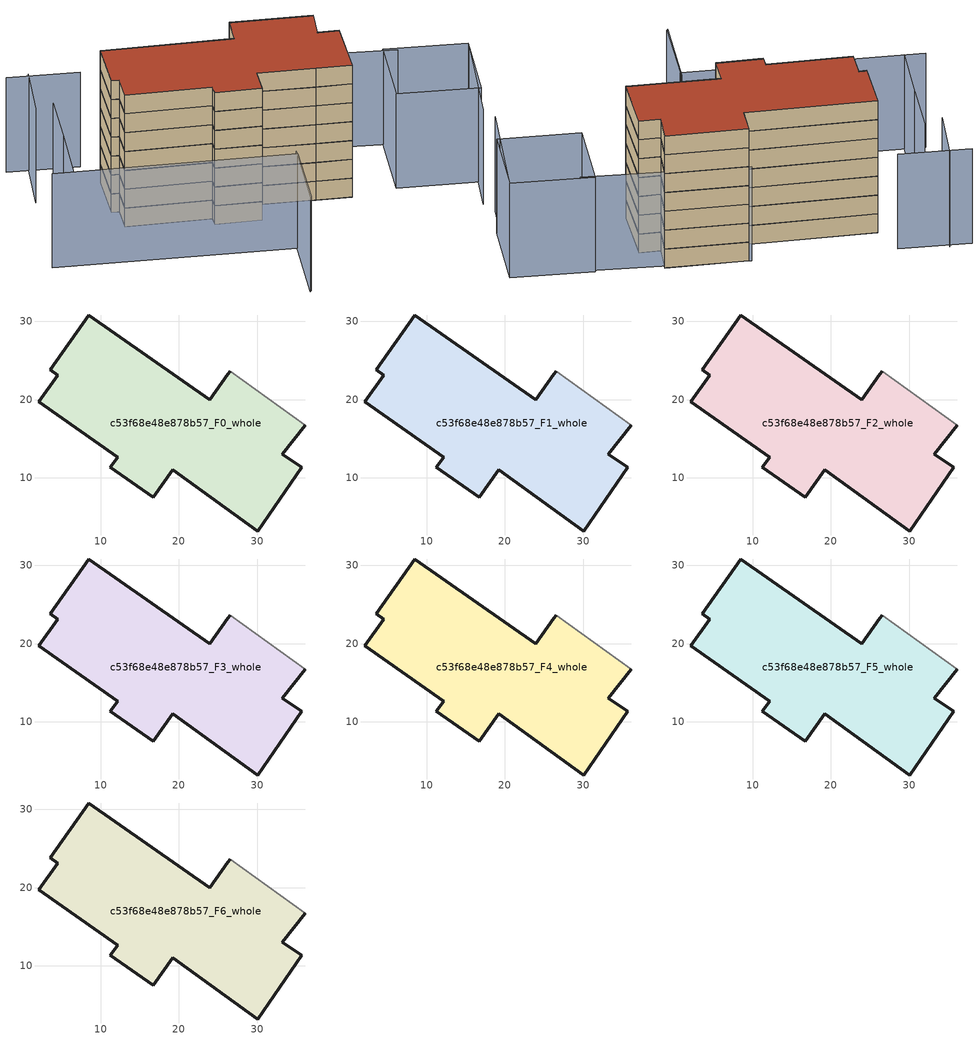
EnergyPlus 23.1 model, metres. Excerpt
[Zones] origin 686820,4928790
c53f68e48e878b57_F0_whole
 floor ground (EU_floor_Construction): 30.1,3.22 35.69,11.34 33.19,13.06 36.15,16.76 26.57,23.67 26.23,23.24 23.94,20.02 8.49,30.83 3.58,23.81 4.51,23.16 2.1,19.71 12.18,12.66 11.26,11.35 16.73,7.52 19.23,11.08 25.96,6.16 z0
 wall outside (EU_wall_Construction): 36.15,16.76 33.19,13.06 35.69,11.34 30.1,3.22 25.96,6.16 19.23,11.08 16.73,7.52 11.26,11.35 12.18,12.66 2.1,19.71 4.51,23.16 3.58,23.81 8.49,30.83 23.94,20.02 26.23,23.24 26.57,23.67 z0:3
 wall adiabatic (EU_wall_Construction): 26.57,23.67 36.15,16.76 z0:3
c53f68e48e878b57_F1_whole
 floor to c53f68e48e878b57_F0_whole (EU_floor_Construction): 30.1,3.22 35.69,11.34 33.19,13.06 36.15,16.76 26.57,23.67 26.23,23.24 23.94,20.02 8.49,30.83 3.58,23.81 4.51,23.16 2.1,19.71 12.18,12.66 11.26,11.35 16.73,7.52 19.23,11.08 25.96,6.16 z3
 wall outside (EU_wall_Construction): 36.15,16.76 33.19,13.06 35.69,11.34 30.1,3.22 25.96,6.16 19.23,11.08 16.73,7.52 11.26,11.35 12.18,12.66 2.1,19.71 4.51,23.16 3.58,23.81 8.49,30.83 23.94,20.02 26.23,23.24 26.57,23.67 z3:6
 wall adiabatic (EU_wall_Construction): 26.57,23.67 36.15,16.76 z3:6
c53f68e48e878b57_F2_whole
 floor to c53f68e48e878b57_F1_whole (EU_floor_Construction): 30.1,3.22 35.69,11.34 33.19,13.06 36.15,16.76 26.57,23.67 26.23,23.24 23.94,20.02 8.49,30.83 3.58,23.81 4.51,23.16 2.1,19.71 12.18,12.66 11.26,11.35 16.73,7.52 19.23,11.08 25.96,6.16 z6
 wall outside (EU_wall_Construction): 36.15,16.76 33.19,13.06 35.69,11.34 30.1,3.22 25.96,6.16 19.23,11.08 16.73,7.52 11.26,11.35 12.18,12.66 2.1,19.71 4.51,23.16 3.58,23.81 8.49,30.83 23.94,20.02 26.23,23.24 26.57,23.67 z6:9
 wall adiabatic (EU_wall_Construction): 26.57,23.67 36.15,16.76 z6:9
c53f68e48e878b57_F3_whole
 floor to c53f68e48e878b57_F2_whole (EU_floor_Construction): 30.1,3.22 35.69,11.34 33.19,13.06 36.15,16.76 26.57,23.67 26.23,23.24 23.94,20.02 8.49,30.83 3.58,23.81 4.51,23.16 2.1,19.71 12.18,12.66 11.26,11.35 16.73,7.52 19.23,11.08 25.96,6.16 z9
 wall outside (EU_wall_Construction): 36.15,16.76 33.19,13.06 35.69,11.34 30.1,3.22 25.96,6.16 19.23,11.08 16.73,7.52 11.26,11.35 12.18,12.66 2.1,19.71 4.51,23.16 3.58,23.81 8.49,30.83 23.94,20.02 26.23,23.24 26.57,23.67 z9:12
 wall adiabatic (EU_wall_Construction): 26.57,23.67 36.15,16.76 z9:12
c53f68e48e878b57_F4_whole
 floor to c53f68e48e878b57_F3_whole (EU_floor_Construction): 30.1,3.22 35.69,11.34 33.19,13.06 36.15,16.76 26.57,23.67 26.23,23.24 23.94,20.02 8.49,30.83 3.58,23.81 4.51,23.16 2.1,19.71 12.18,12.66 11.26,11.35 16.73,7.52 19.23,11.08 25.96,6.16 z12
 wall outside (EU_wall_Construction): 36.15,16.76 33.19,13.06 35.69,11.34 30.1,3.22 25.96,6.16 19.23,11.08 16.73,7.52 11.26,11.35 12.18,12.66 2.1,19.71 4.51,23.16 3.58,23.81 8.49,30.83 23.94,20.02 26.23,23.24 26.57,23.67 z12:15
 wall adiabatic (EU_wall_Construction): 26.57,23.67 36.15,16.76 z12:15
c53f68e48e878b57_F5_whole
 floor to c53f68e48e878b57_F4_whole (EU_floor_Construction): 30.1,3.22 35.69,11.34 33.19,13.06 36.15,16.76 26.57,23.67 26.23,23.24 23.94,20.02 8.49,30.83 3.58,23.81 4.51,23.16 2.1,19.71 12.18,12.66 11.26,11.35 16.73,7.52 19.23,11.08 25.96,6.16 z15
 wall outside (EU_wall_Construction): 36.15,16.76 33.19,13.06 35.69,11.34 30.1,3.22 25.96,6.16 19.23,11.08 16.73,7.52 11.26,11.35 12.18,12.66 2.1,19.71 4.51,23.16 3.58,23.81 8.49,30.83 23.94,20.02 26.23,23.24 26.57,23.67 z15:18
 wall adiabatic (EU_wall_Construction): 26.57,23.67 36.15,16.76 z15:18
c53f68e48e878b57_F6_whole
 floor to c53f68e48e878b57_F5_whole (EU_floor_Construction): 30.1,3.22 35.69,11.34 33.19,13.06 36.15,16.76 26.57,23.67 26.23,23.24 23.94,20.02 8.49,30.83 3.58,23.81 4.51,23.16 2.1,19.71 12.18,12.66 11.26,11.35 16.73,7.52 19.23,11.08 25.96,6.16 z18
 wall outside (EU_wall_Construction): 36.15,16.76 33.19,13.06 35.69,11.34 30.1,3.22 25.96,6.16 19.23,11.08 16.73,7.52 11.26,11.35 12.18,12.66 2.1,19.71 4.51,23.16 3.58,23.81 8.49,30.83 23.94,20.02 26.23,23.24 26.57,23.67 z18:21
 wall adiabatic (EU_wall_Construction): 26.57,23.67 36.15,16.76 z18:21
 roof outside (EU_roof_Construction): 26.57,23.67 36.15,16.76 33.19,13.06 35.69,11.34 30.1,3.22 25.96,6.16 19.23,11.08 16.73,7.52 11.26,11.35 12.18,12.66 2.1,19.71 4.51,23.16 3.58,23.81 8.49,30.83 23.94,20.02 26.23,23.24 z21
shading: 7.33,-11.09 15.12,-0.73 / 41.35,-11 52.4,2.61 / -12.98,18.89 14.7,-1.36 / 14.7,-1.36 7.65,-10.99 / -4.35,25.32 -10.57,17.07 / 1,32.54 -4.37,25.3 / 44.99,9.16 26.27,23.91 / 9.69,35.86 1.4,42.07 / 4.26,40.59 -1.8,33.16 / 45.58,-6.48 36.09,0.68 / 36.09,0.68 43.59,10.62 / 43.59,10.62 53.08,3.46 / 53.08,3.46 45.58,-6.48 z0:15
[Building]
EU S2 Campaign: North Axis=0; Terrain=City; Solar Distribution=FullExterior
[Site:Location]
Bologna: Latitude=44.5; Longitude=11.25; Time Zone=1; Elevation=37
[SizingPeriod:WeatherFileDays]
AnnualSizingPeriod: Begin Month=1; Begin Day of Month=1; End Month=12; End Day of Month=31; Day of Week for Start Day=Monday; Use Weather File Daylight Saving Period=No; Use Weather File Rain and Snow Indicators=No
[MATERIAL]
EU_InternalMass_Material: Roughness=MediumRough; Thickness=0.1; Conductivity=1; Density=1800; Specific Heat=900; Thermal Absorptance=0.9; Solar Absorptance=0.7; Visible Absorptance=0.7
[MATERIAL:NOMASS] Roughness=MediumRough; Thermal Absorptance=0.9; Solar Absorptance=0.7; Visible Absorptance=0.7
Name | Thermal Resistance
EU_wall_NoMass | 0.905828
EU_roof_NoMass | 0.37593
EU_floor_NoMass | 0.67114
[CONSTRUCTION]
EU_wall_Construction: EU_wall_NoMass
EU_roof_Construction: EU_roof_NoMass
EU_floor_Construction: EU_floor_NoMass
EU_InternalMass_Construction: EU_InternalMass_Material
[ZONE] Type=1; Multiplier=1; Ceiling Height=autocalculate; Volume=1347.67; Floor Area=autocalculate; Part of Total Floor Area=Yes
c53f68e48e878b57_F0_whole; c53f68e48e878b57_F1_whole; c53f68e48e878b57_F2_whole; c53f68e48e878b57_F3_whole; c53f68e48e878b57_F4_whole; c53f68e48e878b57_F5_whole; c53f68e48e878b57_F6_whole
[INTERNALMASS] Construction=EU_InternalMass_Construction; Surface Area=449.224
Name | Zone or ZoneList
c53f68e48e878b57_F0_whole_EU_InternalMass | c53f68e48e878b57_F0_whole
c53f68e48e878b57_F1_whole_EU_InternalMass | c53f68e48e878b57_F1_whole
c53f68e48e878b57_F2_whole_EU_InternalMass | c53f68e48e878b57_F2_whole
c53f68e48e878b57_F3_whole_EU_InternalMass | c53f68e48e878b57_F3_whole
c53f68e48e878b57_F4_whole_EU_InternalMass | c53f68e48e878b57_F4_whole
c53f68e48e878b57_F5_whole_EU_InternalMass | c53f68e48e878b57_F5_whole
c53f68e48e878b57_F6_whole_EU_InternalMass | c53f68e48e878b57_F6_whole
[OTHEREQUIPMENT] Fuel Type=Electricity; Design Level Calculation Method=Watts/Area; Power per Zone Floor Area=1; Fraction Latent=0; Fraction Radiant=0; Fraction Lost=0; Carbon Dioxide Generation Rate=0; EndUse Subcategory=EU_Step8_InternalGains
Name | Zone or ZoneList or Space or SpaceList | Schedule
EU_Step8_InternalGain_c53f68e48e878b57_F0_whole_f000 | c53f68e48e878b57_F0_whole | EU_Step8_GainSchedule_c53f68e48e878b57_F0_whole_f000
EU_Step8_InternalGain_c53f68e48e878b57_F1_whole_f000 | c53f68e48e878b57_F1_whole | EU_Step8_GainSchedule_c53f68e48e878b57_F1_whole_f000
EU_Step8_InternalGain_c53f68e48e878b57_F2_whole_f000 | c53f68e48e878b57_F2_whole | EU_Step8_GainSchedule_c53f68e48e878b57_F2_whole_f000
EU_Step8_InternalGain_c53f68e48e878b57_F3_whole_f000 | c53f68e48e878b57_F3_whole | EU_Step8_GainSchedule_c53f68e48e878b57_F3_whole_f000
EU_Step8_InternalGain_c53f68e48e878b57_F4_whole_f000 | c53f68e48e878b57_F4_whole | EU_Step8_GainSchedule_c53f68e48e878b57_F4_whole_f000
EU_Step8_InternalGain_c53f68e48e878b57_F5_whole_f000 | c53f68e48e878b57_F5_whole | EU_Step8_GainSchedule_c53f68e48e878b57_F5_whole_f000
EU_Step8_InternalGain_c53f68e48e878b57_F6_whole_f000 | c53f68e48e878b57_F6_whole | EU_Step8_GainSchedule_c53f68e48e878b57_F6_whole_f000
[ZONEVENTILATION:DESIGNFLOWRATE] Schedule=EU_AlwaysOn; Design Flow Rate Calculation Method=AirChanges/Hour; Air Changes per Hour=0.73129; Ventilation Type=Natural; Fan Pressure Rise=0; Fan Total Efficiency=1; Constant Term Coefficient=1; Temperature Term Coefficient=0; Velocity Term Coefficient=0; Velocity Squared Term Coefficient=0; Minimum Indoor Temperature=-100; Maximum Indoor Temperature=100; Delta Temperature=-100; Minimum Outdoor Temperature=-100; Maximum Outdoor Temperature=100; Maximum Wind Speed=40
Name | Zone or ZoneList or Space or SpaceList
EU_ConstantAir_c53f68e48e878b57_F0_whole | c53f68e48e878b57_F0_whole
EU_ConstantAir_c53f68e48e878b57_F1_whole | c53f68e48e878b57_F1_whole
EU_ConstantAir_c53f68e48e878b57_F2_whole | c53f68e48e878b57_F2_whole
EU_ConstantAir_c53f68e48e878b57_F3_whole | c53f68e48e878b57_F3_whole
EU_ConstantAir_c53f68e48e878b57_F4_whole | c53f68e48e878b57_F4_whole
EU_ConstantAir_c53f68e48e878b57_F5_whole | c53f68e48e878b57_F5_whole
EU_ConstantAir_c53f68e48e878b57_F6_whole | c53f68e48e878b57_F6_whole
[HVACTEMPLATE:THERMOSTAT] Constant Heating Setpoint=20; Constant Cooling Setpoint=50
EU_HeatOnly_c53f68e48e878b57_F0_whole; EU_HeatOnly_c53f68e48e878b57_F1_whole; EU_HeatOnly_c53f68e48e878b57_F2_whole; EU_HeatOnly_c53f68e48e878b57_F3_whole; EU_HeatOnly_c53f68e48e878b57_F4_whole; EU_HeatOnly_c53f68e48e878b57_F5_whole; EU_HeatOnly_c53f68e48e878b57_F6_whole
[HVACTEMPLATE:ZONE:IDEALLOADSAIRSYSTEM] System Availability Schedule=EU_AlwaysOn; Maximum Heating Supply Air Temperature=50; Minimum Cooling Supply Air Temperature=13; Maximum Heating Supply Air Humidity Ratio=0.0156; Minimum Cooling Supply Air Humidity Ratio=0.0077; Heating Limit=NoLimit; Cooling Limit=NoLimit; Heating Availability Schedule=EU_AlwaysOn; Cooling Availability Schedule=EU_CoolingOff; Dehumidification Control Type=ConstantSensibleHeatRatio; Cooling Sensible Heat Ratio=0.7; Dehumidification Setpoint=60; Humidification Control Type=None; Humidification Setpoint=30; Outdoor Air Method=None; Outdoor Air Flow Rate per Person=0.00944; Outdoor Air Flow Rate per Zone Floor Area=0; Outdoor Air Flow Rate per Zone=0; Demand Controlled Ventilation Type=None; Outdoor Air Economizer Type=NoEconomizer; Heat Recovery Type=None; Sensible Heat Recovery Effectiveness=0.7; Latent Heat Recovery Effectiveness=0.65
Name | Template Thermostat
c53f68e48e878b57_F0_whole | EU_HeatOnly_c53f68e48e878b57_F0_whole
c53f68e48e878b57_F1_whole | EU_HeatOnly_c53f68e48e878b57_F1_whole
c53f68e48e878b57_F2_whole | EU_HeatOnly_c53f68e48e878b57_F2_whole
c53f68e48e878b57_F3_whole | EU_HeatOnly_c53f68e48e878b57_F3_whole
c53f68e48e878b57_F4_whole | EU_HeatOnly_c53f68e48e878b57_F4_whole
c53f68e48e878b57_F5_whole | EU_HeatOnly_c53f68e48e878b57_F5_whole
c53f68e48e878b57_F6_whole | EU_HeatOnly_c53f68e48e878b57_F6_whole
[SIZING:ZONE] Zone Cooling Design Supply Air Temperature Input Method=SupplyAirTemperature; Zone Cooling Design Supply Air Temperature=13; Zone Heating Design Supply Air Temperature Input Method=SupplyAirTemperature; Zone Heating Design Supply Air Temperature=50; Zone Cooling Design Supply Air Humidity Ratio=0.008; Zone Heating Design Supply Air Humidity Ratio=0.008; Cooling Design Air Flow Method=DesignDay; Cooling Design Air Flow Rate=0; Cooling Minimum Air Flow per Zone Floor Area=0.000762; Cooling Minimum Air Flow=0; Cooling Minimum Air Flow Fraction=0.2; Heating Design Air Flow Method=DesignDay; Heating Design Air Flow Rate=0; Heating Maximum Air Flow per Zone Floor Area=0.002032; Heating Maximum Air Flow=0.141576; Heating Maximum Air Flow Fraction=0.3; Account for Dedicated Outdoor Air System=No; Dedicated Outdoor Air System Control Strategy=NeutralSupplyAir; Dedicated Outdoor Air Low Setpoint Temperature for Design=autosize; Dedicated Outdoor Air High Setpoint Temperature for Design=autosize; Zone Load Sizing Method=Sensible Load Only No Latent Load; Zone Latent Cooling Design Supply Air Humidity Ratio Input Method=HumidityRatioDifference; Zone Cooling Design Supply Air Humidity Ratio Difference=0.005; Zone Latent Heating Design Supply Air Humidity Ratio Input Method=HumidityRatioDifference; Zone Humidification Design Supply Air Humidity Ratio Difference=0.005
c53f68e48e878b57_F0_whole; c53f68e48e878b57_F1_whole; c53f68e48e878b57_F2_whole; c53f68e48e878b57_F3_whole; c53f68e48e878b57_F4_whole; c53f68e48e878b57_F5_whole; c53f68e48e878b57_F6_whole
[SCHEDULE:CONSTANT]
Name | Hourly Value
EU_AlwaysOn | 1
EU_CoolingOff | 0
[SCHEDULE:FILE] Column Number=1; Rows to Skip at Top=0; Number of Hours of Data=8760; Column Separator=Comma; Interpolate to Timestep=No; Minutes per Item=60; Adjust Schedule for Daylight Savings=Yes
Name | File
EU_Step8_GainSchedule_c53f68e48e878b57_F0_whole_f000 | ../../schedules/c53f68e48e878b57/c53f68e48e878b57_F0_whole_f000_gain.csv
EU_Step8_GainSchedule_c53f68e48e878b57_F1_whole_f000 | ../../schedules/c53f68e48e878b57/c53f68e48e878b57_F1_whole_f000_gain.csv
EU_Step8_GainSchedule_c53f68e48e878b57_F2_whole_f000 | ../../schedules/c53f68e48e878b57/c53f68e48e878b57_F2_whole_f000_gain.csv
EU_Step8_GainSchedule_c53f68e48e878b57_F3_whole_f000 | ../../schedules/c53f68e48e878b57/c53f68e48e878b57_F3_whole_f000_gain.csv
EU_Step8_GainSchedule_c53f68e48e878b57_F4_whole_f000 | ../../schedules/c53f68e48e878b57/c53f68e48e878b57_F4_whole_f000_gain.csv
EU_Step8_GainSchedule_c53f68e48e878b57_F5_whole_f000 | ../../schedules/c53f68e48e878b57/c53f68e48e878b57_F5_whole_f000_gain.csv
EU_Step8_GainSchedule_c53f68e48e878b57_F6_whole_f000 | ../../schedules/c53f68e48e878b57/c53f68e48e878b57_F6_whole_f000_gain.csv
